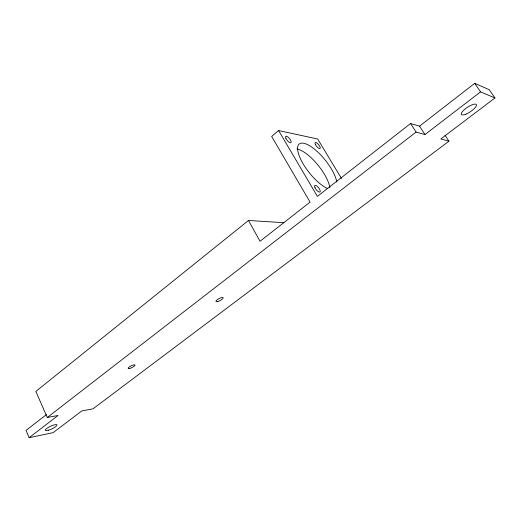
<?xml version="1.0" encoding="UTF-8"?>
<svg xmlns="http://www.w3.org/2000/svg" width="521" height="521" viewBox="0 0 521 521"><rect width="100%" height="100%" fill="white"/><g stroke="black" fill="none" stroke-linecap="round" stroke-linejoin="round"><path stroke-width="0.78" d="M341.502 178.488L317.667 139.009L278.598 130.55L271.662 136.456L310.067 202.122L260.025 241.275L248.478 220.474L35.851 391.434L47.261 417.51L58.065 415.458L29.156 437.673L26.05 430.411L46.493 414.527M29.156 437.673L53.129 432.651L81.784 410.952L93.012 408.816L448.913 141.191L440.838 138.951L494.95 97.968L480.57 91.865L424.986 134.548L419.529 126.154L410.541 123.523L317.393 196.391L278.598 130.55M419.529 126.154L474.709 83.327L489.252 89.716L494.95 97.968M47.261 417.51L416.077 132.073L424.986 134.548M248.478 220.474L283.867 222.701M474.709 83.327L480.57 91.865M444.973 135.206L448.913 141.191M410.541 123.523L416.077 132.073M327.488 188.569A28.876 10.166 51.3 0 1 299.236 155.883A28.876 10.166 51.3 0 1 311.864 147.202A28.876 10.166 51.3 0 1 336.827 182.148M296.931 148.947A28.733 10.361 51.3 0 1 316.924 163.828A28.733 10.361 51.3 0 1 329.852 187.599M129.866 368.38A3.803 0.964 -26.1 0 0 135.03 365.123A3.803 0.964 -26.1 0 0 129.872 366.53A3.803 0.964 -26.1 0 0 129.866 368.38M217.452 301.626A4.044 1.114 -27.8 0 0 223.164 298.012A4.044 1.114 -27.8 0 0 218.065 299.184A4.044 1.114 -27.8 0 0 217.452 301.626M315.342 144.356A3.862 1.316 50.9 0 0 319.914 148.596A3.862 1.316 50.9 0 0 317.628 143.594A3.862 1.316 50.9 0 0 315.342 144.356M285.84 138.254A4.103 1.465 50.4 0 0 290.77 142.767A4.103 1.465 50.4 0 0 288.458 137.485A4.103 1.465 50.4 0 0 285.84 138.254M314.958 187.599A4.168 1.524 51.7 0 0 319.894 192.054A4.168 1.524 51.7 0 0 317.426 186.485A4.168 1.524 51.7 0 0 314.958 187.599M48.616 430.183A6.467 1.485 -24.9 0 0 57.03 424.921A6.467 1.485 -24.9 0 0 47.802 427.728A6.467 1.485 -24.9 0 0 48.616 430.183M466.008 114.119A9 2.677 -33.6 0 0 476.441 104.669A9 2.677 -33.6 0 0 464.178 109.781A9 2.677 -33.6 0 0 466.008 114.119"/></g></svg>
